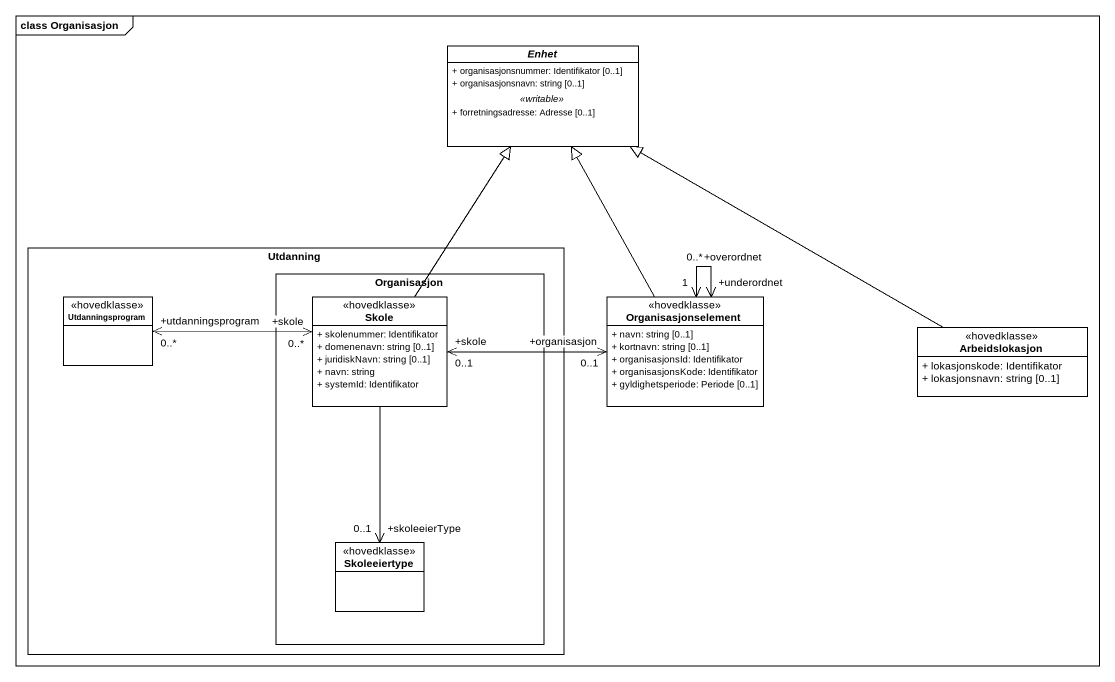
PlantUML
@startuml
mainframe class Organisasjon
hide circle
hide empty members
skinparam classAttributeIconSize 0
abstract class Enhet {
  + organisasjonsnummer: Identifikator [0..1]
  + organisasjonsnavn: string [0..1]
  .. <<writable>> ..
  + forretningsadresse: Adresse [0..1]
}
rectangle Utdanning {
  class Utdanningsprogram <<hovedklasse>>
  rectangle Organisasjon {
    class Skole <<hovedklasse>> {
      + skolenummer: Identifikator
      + domenenavn: string [0..1]
      + juridiskNavn: string [0..1]
      + navn: string
      + systemId: Identifikator
    }
    class Skoleeiertype <<hovedklasse>>
  }
}
class Organisasjonselement <<hovedklasse>> {
  + navn: string [0..1]
  + kortnavn: string [0..1]
  + organisasjonsId: Identifikator
  + organisasjonsKode: Identifikator
  + gyldighetsperiode: Periode [0..1]
}
class Arbeidslokasjon <<hovedklasse>> {
  + lokasjonskode: Identifikator
  + lokasjonsnavn: string [0..1]
}
Utdanningsprogram "+utdanningsprogram\n0..*" <-right-> "+skole\n0..*" Skole
Skole -up-|> Enhet
Skole "+skole\n0..1" <-right-> "+organisasjon\n0..1" Organisasjonselement
Skole --> "+skoleeierType\n0..1" Skoleeiertype
Organisasjonselement -up-|> Enhet
Organisasjonselement "+underordnet\n0..*" <--> "+overordnet\n1" Organisasjonselement
Arbeidslokasjon -left-|> Enhet
@enduml
